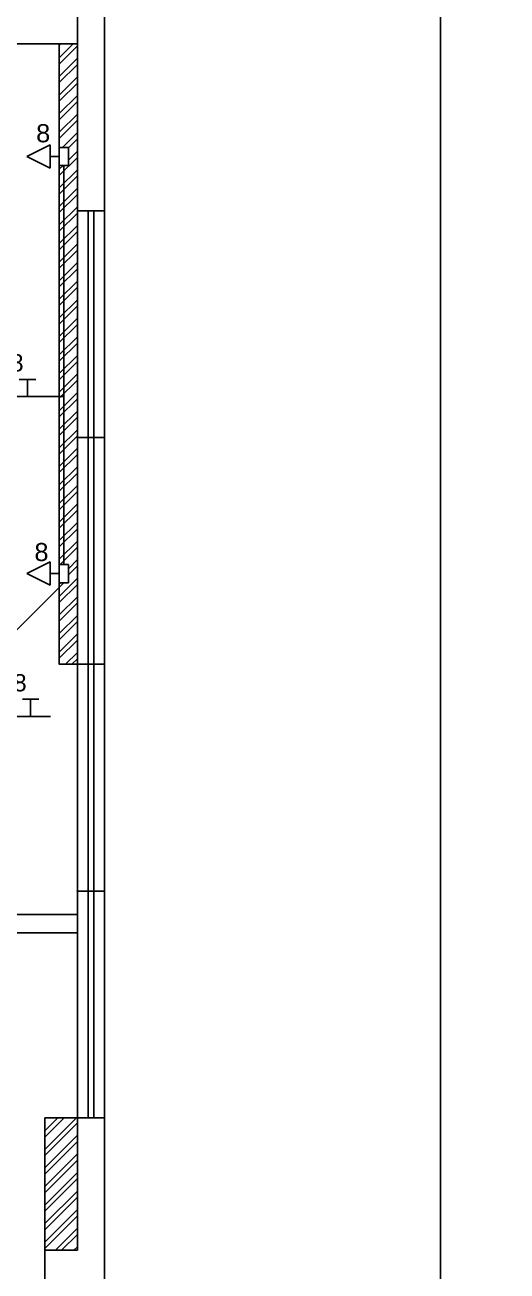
# Model space of a CAD drawing. Header units: millimetres. Extents: x 165 to 269, y 52 to 121.
# Drawn here: x 182.85 to 185.51, y 56.19 to 63.06 of the extents above; entities that cross this region are included whole.
import ezdxf
from ezdxf.enums import TextEntityAlignment as Align

# ---------------------------------------------------------------- set-up
doc = ezdxf.new("R2010")
doc.units = ezdxf.units.MM
doc.linetypes.add('HIDDEN', pattern=[9.525, 6.35, -3.175])
for name, color, linetype in [('CONTAGEM', 30, 'Continuous'), ('ELETRODUTO_PISO', 86, 'HIDDEN'), ('ELETRODUTO_TETO', 2, 'Continuous'), ('FAM ARQUITETURA', 253, 'Continuous'), ('FAM-ENGENHARIA', 253, 'Continuous'), ('FIACAO', 1, 'Continuous'), ('INDICACAO_CIRCUITO', 2, 'Continuous'), ('INDICACAO_CIRCUITO_FIA', 10, 'Continuous'), ('LINHA DE CHAMADA', 1, 'Continuous'), ('REVESTIMENTO PARA PONTO ELÉTRICO', 1, 'Continuous'), ('TOMADAS ABNT', 10, 'Continuous')]:
    doc.layers.add(name, color=color, linetype=linetype)
doc.styles.add('ARIAL', font='arial.ttf')
doc.styles.add('FAM-ARIAL', font='arial.ttf')
doc.styles.add('Raag-arial', font='arial.ttf')
pattern_1 = [(45, (-2841.66092, -1371.5327), (-0.0511874599, 0.0511874599), []), (45, (-2841.626794, -1371.5327), (-0.0511874599, 0.0511874599), [])]

# ---------------------------------------------------------------- blocks, each defined once
blk = doc.blocks.new('FAM ARQUITETURA')
at = {"layer": 'FAM ARQUITETURA'}
for p, q in [((16.08, 0.15), (16.08, -1.42)), ((15.93, -0.1), (15.93, -1.42)), ((11, -0.5), (15.93, -0.5)), ((15.93, -1.12), (15.93, -3.12)), ((15.93, -1.42), (16.08, -1.42)), ((15.93, -1.42), (15.93, -6.42)), ((15.99, -1.42), (15.99, -6.42)), ((16.02, -1.42), (16.02, -6.42)), ((16.08, -1.42), (16.08, -6.42)), ((15.93, -2.67), (16.08, -2.67)), ((15.93, -3.92), (16.08, -3.92)), ((15.93, -5.17), (16.08, -5.17)), ((12.32, -5.3), (15.93, -5.3)), ((12.32, -5.4), (15.93, -5.4)), ((15.93, -6.42), (15.75, -6.42)), ((15.75, -6.42), (15.75, -7.93)), ((16.08, -6.42), (15.93, -6.42)), ((16.08, -6.42), (16.08, -8.08))]:
    blk.add_line(p, q, dxfattribs=at)
for p in [(15.93, -2.67), (15.93, -3.92), (15.93, -5.17)]:
    blk.add_point(p, dxfattribs=at)
blk = doc.blocks.new('*U93', base_point=(72.0995, 16.5632))
for p, q in [((72.0995, 16.7412), (72.0355, 16.6132)), ((72.1635, 16.6132), (72.0995, 16.7412)), ((72.1635, 16.6132), (72.0355, 16.6132)), ((72.0995, 16.6132), (72.0995, 16.5632))]:
    blk.add_line(p, q)
blk.add_lwpolyline([(72.0495, 16.5632), (72.1495, 16.5632), (72.1495, 16.5132), (72.0495, 16.5132)], close=True)
blk = doc.blocks.new('*U94', base_point=(77.0146, 21.7346))
for p, q in [((77.0146, 21.9126), (76.9506, 21.7846)), ((77.0786, 21.7846), (77.0146, 21.9126)), ((77.0786, 21.7846), (76.9506, 21.7846)), ((77.0146, 21.7846), (77.0146, 21.7346))]:
    blk.add_line(p, q)
blk.add_lwpolyline([(76.9646, 21.7346), (77.0646, 21.7346), (77.0646, 21.6846), (76.9646, 21.6846)], close=True)
blk = doc.blocks.new('*U36', base_point=(608.67, 153.293))
for p, q in [((608.67, 153.483), (608.544, 153.483)), ((608.67, 153.103), (608.67, 153.483))]:
    blk.add_line(p, q)
blk = doc.blocks.new('*U37', base_point=(635.972, 148.746))
at = {"linetype": 'Continuous'}
for p, q in [((636.064, 148.936), (635.881, 148.936)), ((635.972, 148.746), (635.972, 148.936))]:
    blk.add_line(p, q, dxfattribs=at)
blk = doc.blocks.new('*U38', base_point=(576.818, 148.746))
blk.add_line((576.818, 148.556), (576.818, 148.936))
blk = doc.blocks.new('NFT')
at = {"layer": 'FIACAO', "xscale": 0.5, "yscale": 0.5, "zscale": 0.5}
for name, p in [('*U36', (-0.05, 0)), ('*U38', (0, 0)), ('*U37', (0.0957, 0))]:
    blk.add_blockref(name, p, dxfattribs=at)
at = {"layer": 'CONTAGEM', "color": 1, "style": 'ARIAL'}
blk.add_attdef('SEÇÃO', text='', height=0.075, dxfattribs=at).set_placement((0.0181, -0.127), align=Align.TOP_CENTER)
at = {"layer": 'INDICACAO_CIRCUITO_FIA', "style": 'Raag-arial'}
blk.add_attdef('CIRCUITO', text='', height=0.095, dxfattribs=at).set_placement((0, 0.2338), align=Align.TOP_CENTER)

msp = doc.modelspace()

# ---------------------------------------------------------------- hatches: boundary and pattern name
at = {"layer": 'REVESTIMENTO PARA PONTO ELÉTRICO'}
h = msp.add_hatch(dxfattribs=at)
h.set_pattern_fill('ANSI32', color=256, scale=0.0076)
h.set_pattern_definition(pattern_1)
h.paths.add_polyline_path([(183.1406, 62.9535), (183.0406, 62.9535), (183.0406, 62.3835), (183.0906, 62.3835), (183.0906, 62.2835), (183.0406, 62.2835), (183.0406, 60.0835), (183.0906, 60.0835), (183.0906, 59.9835), (183.0406, 59.9835), (183.0406, 59.5335), (183.1406, 59.5335)])
h = msp.add_hatch(dxfattribs=at)
h.set_pattern_fill('ANSI32', color=256, scale=0.0076)
h.set_pattern_definition(pattern_1)
h.paths.add_polyline_path([(183.1406, 57.0335), (182.9606, 57.0335), (182.9606, 56.3035), (183.1406, 56.3035)])

# ---------------------------------------------------------------- linework, layer by layer
at = {"color": 1}
for points in [[(183.0656, 61.0093), (182.62, 61.0093)], [(182.9916, 59.2455), (182.588, 59.2455), (182.4578, 59.3757)]]:
    msp.add_lwpolyline(points, dxfattribs=at)
at = {"layer": 'ELETRODUTO_PISO'}
msp.add_lwpolyline([(181.9406, 58.1535), (181.9406, 58.8171, -0.198912), (181.9699, 58.8878), (183.0656, 59.9835)], format="xyb", dxfattribs=at)
at = {"layer": 'ELETRODUTO_TETO'}
msp.add_lwpolyline([(183.0656, 60.0835), (183.0656, 62.2835)], dxfattribs=at)
at = {"layer": 'FAM ARQUITETURA'}
for points in [[(165.1862, 65.455), (185.1417, 65.455), (185.1417, 51.9144), (165.1862, 51.9144)], [(185.1417, 65.455), (210.8746, 65.455), (210.8746, 51.9144), (185.1417, 51.9144)]]:
    msp.add_lwpolyline(points, close=True, dxfattribs=at)
at = {"layer": 'FAM-ENGENHARIA'}
msp.add_line((182.9606, 56.3035), (183.1406, 56.3035), dxfattribs=at)
at = {"layer": 'REVESTIMENTO PARA PONTO ELÉTRICO'}
msp.add_line((183.1406, 56.3035), (183.1406, 57.0335), dxfattribs=at)
msp.add_lwpolyline([(183.1406, 59.5335), (183.0406, 59.5335), (183.0406, 62.9535)], dxfattribs=at)

# ---------------------------------------------------------------- block references
at = {"layer": 'FAM ARQUITETURA'}
msp.add_blockref('FAM ARQUITETURA', (167.2106, 63.4535), dxfattribs=at)
at = {"layer": 'LINHA DE CHAMADA'}
ref = msp.add_blockref('NFT', (182.7701, 61.0093), dxfattribs=at)
ref.add_attrib('CIRCUITO', '08', dxfattribs={"layer": 'INDICACAO_CIRCUITO_FIA', "height": 0.095, "style": 'Raag-arial'}).set_placement((182.7701, 61.2431), align=Align.TOP_CENTER)
ref = msp.add_blockref('NFT', (182.787, 59.2455), dxfattribs=at)
ref.add_attrib('CIRCUITO', '08', dxfattribs={"layer": 'INDICACAO_CIRCUITO_FIA', "height": 0.095, "style": 'Raag-arial'}).set_placement((182.787, 59.4793), align=Align.TOP_CENTER)
at = {"layer": 'TOMADAS ABNT', "rotation": 90}
for name, p in [('*U93', (183.0406, 62.3335)), ('*U94', (183.0406, 60.0335))]:
    msp.add_blockref(name, p, dxfattribs=at)

# ---------------------------------------------------------------- texts
at = {"layer": 'INDICACAO_CIRCUITO', "style": 'FAM-ARIAL'}
for p in [(182.913, 62.4114), (182.9036, 60.1023)]:
    msp.add_text('8', height=0.1, dxfattribs=at).set_placement(p)

doc.saveas('drawing.dxf')
